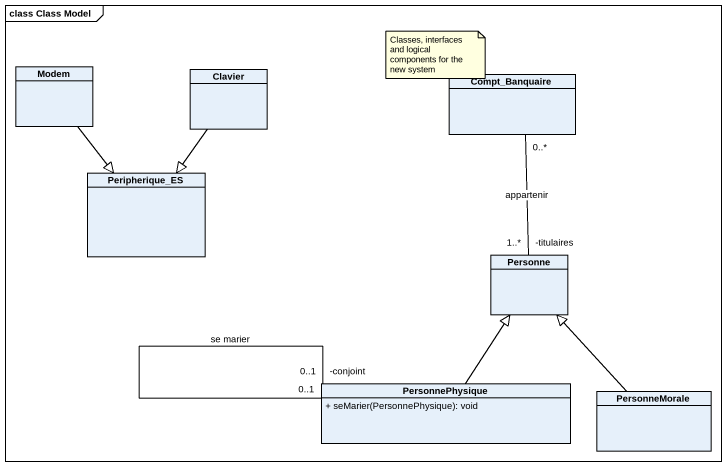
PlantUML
@startuml
mainframe class Class Model
hide circle
hide empty members
skinparam classAttributeIconSize 0
class Modem
class Clavier
class Compt_Banquaire
class Peripherique_ES
class Personne
class PersonnePhysique {
  + seMarier(PersonnePhysique): void
}
class PersonneMorale
Modem --|> Peripherique_ES
Clavier --|> Peripherique_ES
Personne "-titulaires\n1..*" -up- "0..*" Compt_Banquaire : appartenir
PersonnePhysique -up-|> Personne
PersonnePhysique "-conjoint\n0..1" -- "0..1" PersonnePhysique : se marier
PersonneMorale -up-|> Personne
note as N1
  Classes, interfaces and logical components for the new system
end note
@enduml
